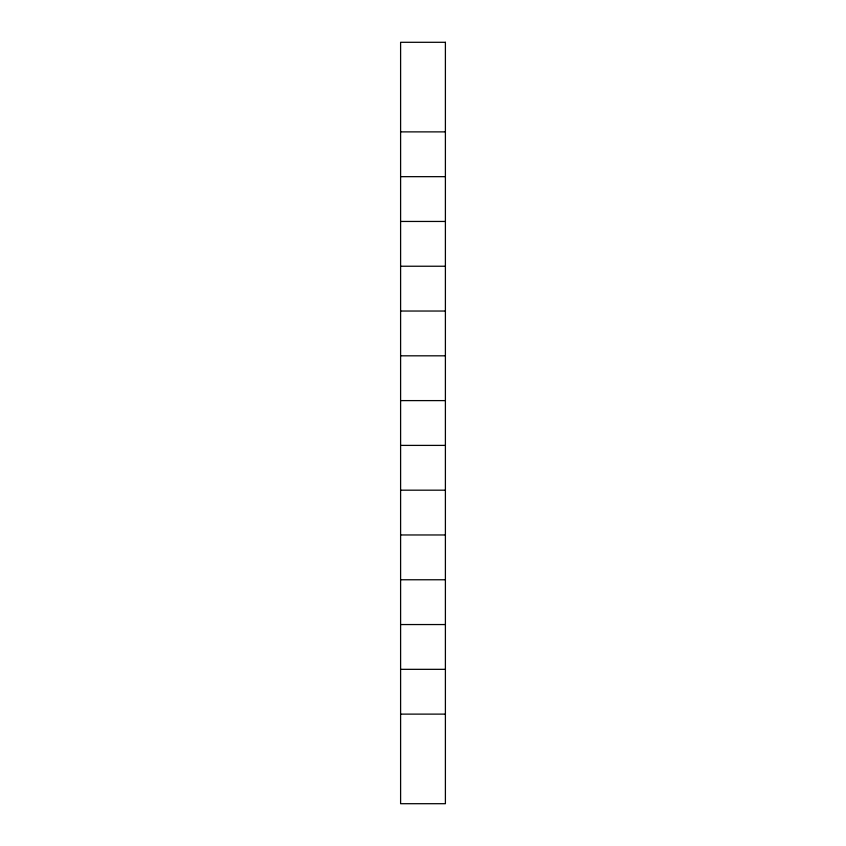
<?xml version="1.0" encoding="UTF-8"?>
<svg xmlns="http://www.w3.org/2000/svg" width="846" height="846" viewBox="0 0 846 846"><rect width="100%" height="100%" fill="white"/><g stroke="black" fill="none" stroke-linecap="round" stroke-linejoin="round"><path stroke-width="1.27" d="M400.602 131.881L445.398 131.881M400.602 176.666L445.398 176.666M400.602 221.451L445.398 221.451M400.602 266.236L445.398 266.236M400.602 311.032L445.398 311.032M400.602 355.817L445.398 355.817M400.602 400.602L445.398 400.602M400.602 445.398L445.398 445.398M400.602 490.183L445.398 490.183M400.602 534.968L445.398 534.968M400.602 579.764L445.398 579.764M400.602 624.549L445.398 624.549M400.602 669.334L445.398 669.334M400.602 714.119L445.398 714.119M445.398 42.3L400.602 42.3L400.602 803.7L445.398 803.7L445.398 42.3"/></g></svg>
